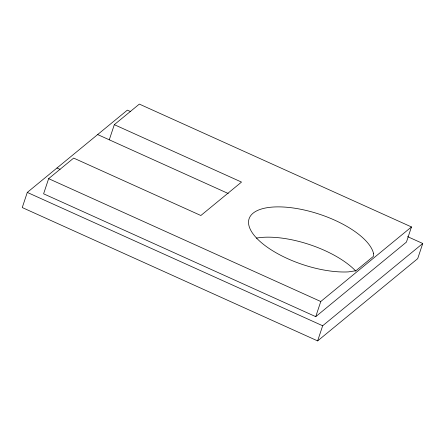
<?xml version="1.0" encoding="UTF-8"?>
<svg xmlns="http://www.w3.org/2000/svg" width="445" height="445" viewBox="0 0 445 445"><rect width="100%" height="100%" fill="white"/><g stroke="black" fill="none" stroke-linecap="round" stroke-linejoin="round"><path stroke-width="0.67" d="M130.53 111.567L127.365 110.138L27.29 192.412L22.25 207.559L317.635 340.903L417.71 258.628L422.75 243.482L407.57 236.629M114.321 124.667L241.513 182.083L200.856 215.508L73.664 158.092L48.644 178.662L43.604 193.803L315.739 316.651L406.435 242.091L411.469 226.944L139.341 104.097L114.321 124.667L109.281 139.813M315.739 316.651L320.773 301.51L411.469 226.944M317.635 340.903L322.67 325.757L422.75 243.482M97.655 134.562L228.246 193.514M56.999 167.988L60.058 169.367M48.644 178.662L320.773 301.51M27.29 192.412L322.67 325.757M256.348 238.114A65.465 26.522 18.4 0 1 355.755 271.061M373.494 253.35L373.361 256.409L355.922 270.744L348.424 271.889A65.465 26.522 18.4 0 1 255.074 236.434A65.465 26.522 18.4 0 1 293.483 208.026A65.465 26.522 18.4 0 1 373.494 253.35"/></g></svg>
